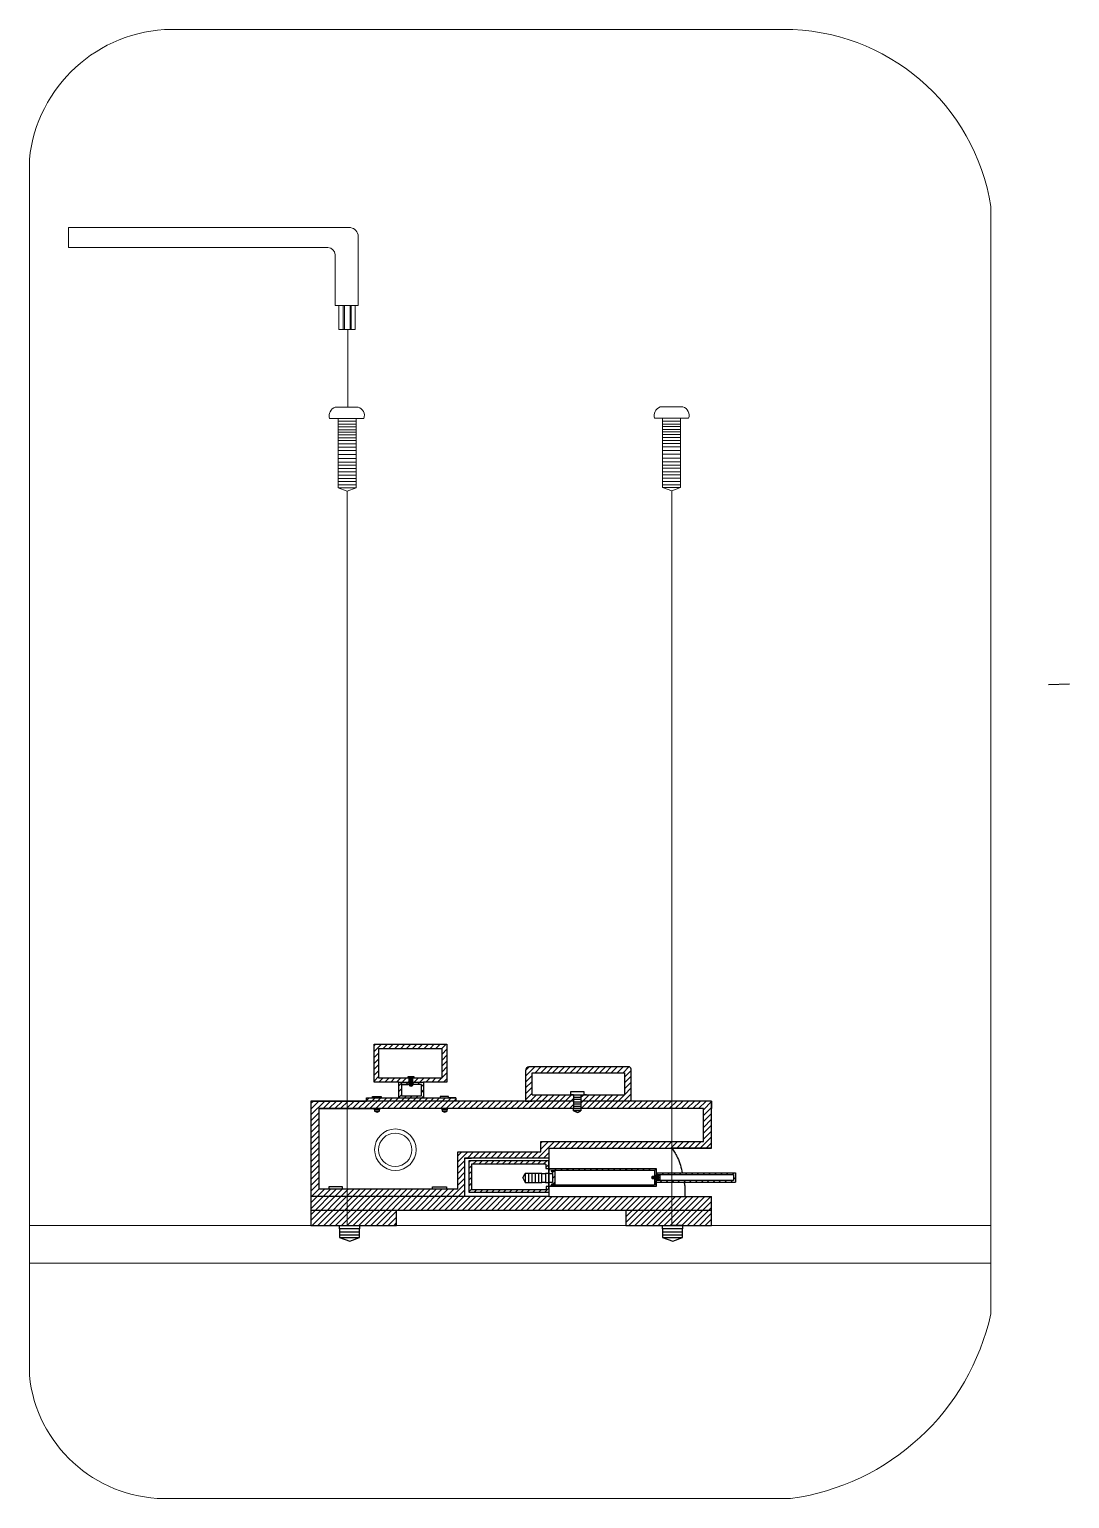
# Model space of a CAD drawing. Header units: inches. Extents: x 10 to 990, y 10 to 623.
# Drawn here: x 188.9 to 250.3, y 116.9 to 203.5 of the extents above; entities that cross this region are included whole.
import ezdxf

# ---------------------------------------------------------------- set-up
doc = ezdxf.new("R2010")
doc.units = ezdxf.units.IN
doc.header["$MEASUREMENT"] = 0
pattern_1 = [(45, (-472.78854, -212.53092), (-0.17320067, 0.17320067), [])]

msp = doc.modelspace()

# ---------------------------------------------------------------- hatches: boundary and pattern name
h = msp.add_hatch()
h.set_pattern_fill('ANSI31', color=256, scale=1.959542)
h.set_pattern_definition(pattern_1)
h.paths.add_polyline_path([(205.569, 140.333), (205.569, 134.708), (207.717, 134.708), (207.717, 135.144), (207.42, 135.144), (206.04, 135.144), (206.04, 139.883), (207.717, 139.883), (207.717, 140.333)])
h.paths.add_polyline_path([(207.717, 140.333), (207.717, 139.883), (209.319, 139.883), (209.616, 139.883), (221.076, 139.883), (221.076, 140.333)])
h.paths.add_polyline_path([(221.504, 140.333), (221.504, 139.883), (226.867, 139.883), (226.867, 140.333)])
h.paths.add_polyline_path([(226.867, 140.333), (226.867, 139.883), (228.732, 139.883), (228.732, 137.949), (226.867, 137.949), (226.868, 137.555), (229.211, 137.555), (229.211, 140.333)])
h.paths.add_polyline_path([(226.868, 137.555), (226.867, 137.949), (219.132, 137.949), (219.132, 137.343), (214.236, 137.343), (214.236, 135.144), (207.717, 135.144), (207.717, 134.708), (214.641, 134.708), (214.641, 136.972), (215.042, 136.972), (219.613, 136.972), (219.613, 137.555)])
h.paths.add_polyline_path([(205.569, 134.708), (205.569, 133.904), (207.717, 133.904), (207.717, 134.708)])
h.paths.add_polyline_path([(210.627, 133.904), (226.868, 133.904), (226.868, 134.708), (219.613, 134.708), (207.717, 134.708), (207.717, 133.904)])
h.paths.add_polyline_path([(226.868, 134.708), (226.868, 133.904), (229.211, 133.904), (229.211, 134.708)])
h.paths.add_polyline_path([(226.868, 133.904), (226.868, 132.999), (227.506, 132.999), (229.211, 132.999), (229.211, 133.904)])
h.paths.add_polyline_path([(226.868, 132.999), (226.868, 133.904), (224.153, 133.904), (224.153, 132.999)])
h.paths.add_polyline_path([(205.569, 133.904), (205.569, 132.999), (207.251, 132.999), (208.441, 132.999), (210.627, 132.999), (210.627, 133.904)])
h.paths.add_polyline_path([(209.298, 143.681), (209.298, 141.453), (210.755, 141.453), (210.91, 141.453), (211.376, 141.453), (211.376, 141.702), (211.306, 141.702), (209.556, 141.702), (209.556, 143.41), (213.308, 143.41), (213.308, 141.702), (211.58, 141.702), (211.58, 141.453), (212.216, 141.453), (213.592, 141.453), (213.592, 143.681)])
h.paths.add_polyline_path([(210.755, 140.527), (212.216, 140.527), (212.216, 141.453), (211.58, 141.453), (211.58, 141.43), (211.58, 141.303), (212.087, 141.303), (212.087, 140.649), (210.91, 140.649), (210.91, 141.303), (211.292, 141.303), (211.376, 141.303), (211.376, 141.347), (211.376, 141.453), (210.755, 141.453)])
h.paths.add_polyline_path([(214.117, 140.333), (214.117, 140.527), (213.695, 140.527), (208.844, 140.527), (208.844, 140.333)])
h.paths.add_polyline_path([(224.077, 140.7), (221.504, 140.7), (221.504, 140.333), (224.476, 140.333), (224.476, 142.218, 0.378574), (224.308, 142.349), (218.437, 142.349, 0.384374), (218.24, 142.095), (218.24, 140.333), (218.628, 140.333), (221.076, 140.333), (221.076, 140.425), (221.076, 140.7), (220.91, 140.7), (218.628, 140.7), (218.628, 142.004), (224.077, 142.004)])
h = msp.add_hatch()
h.set_pattern_fill('ANSI31', color=256, scale=1.959542)
h.set_pattern_definition(pattern_1)
h.paths.add_polyline_path([(219.74, 136.249), (225.838, 136.249), (225.838, 135.882), (225.895, 135.882), (225.95, 135.882), (225.95, 136.351), (219.613, 136.351), (219.613, 136.063), (219.819, 136.063), (219.819, 135.527), (219.613, 135.527), (219.613, 135.288), (225.95, 135.288), (225.95, 135.545), (225.95, 135.756), (225.895, 135.756), (225.838, 135.756), (225.838, 135.382), (219.759, 135.382), (219.759, 135.425), (219.957, 135.425), (219.957, 136.194), (219.74, 136.194)])
h.paths.add_polyline_path([(226.868, 136.088), (225.95, 136.088), (225.95, 135.99), (225.95, 135.951), (225.95, 135.882), (226.103, 135.882), (226.103, 135.756), (225.95, 135.756), (225.95, 135.545), (226.868, 135.545), (226.868, 135.64), (226.003, 135.64), (226.003, 135.678), (226.166, 135.678), (226.166, 135.951), (225.996, 135.951), (225.996, 135.99), (226.868, 135.99)])
h.paths.add_polyline_path([(230.624, 136.088), (226.868, 136.088), (226.868, 135.99), (230.509, 135.99), (230.509, 135.64), (226.868, 135.64), (226.868, 135.545), (227.484, 135.545), (230.624, 135.545)])
h.paths.add_polyline_path([(219.613, 136.809), (214.88, 136.809), (214.88, 134.963), (219.613, 134.963), (219.613, 135.288), (219.457, 135.288), (219.457, 135.111), (215.042, 135.111), (215.042, 136.602), (219.443, 136.602), (219.443, 136.351), (219.613, 136.351)])

# ---------------------------------------------------------------- linework, layer by layer
at = {"lineweight": 13}
for p, q in [((197.322, 203.549), (233.444, 203.549)), ((188.95, 195.88), (188.95, 124.149)), ((245.701, 193.093), (245.701, 127.787)), ((207.809, 191.858), (191.258, 191.858)), ((191.258, 191.858), (191.258, 190.678)), ((206.572, 190.678), (191.258, 190.678)), ((208.356, 190.71), (208.356, 191.439)), ((208.356, 187.254), (208.356, 190.71)), ((207.006, 187.254), (207.006, 190.259)), ((207.006, 187.254), (208.356, 187.254)), ((207.006, 187.254), (207.221, 187.254)), ((207.221, 187.254), (207.221, 185.84)), ((207.48, 185.84), (207.48, 187.254)), ((207.48, 187.254), (207.548, 187.254)), ((207.548, 187.254), (207.548, 185.84)), ((207.886, 185.84), (207.886, 187.254)), ((207.886, 187.254), (207.945, 187.254)), ((207.945, 187.254), (207.945, 185.84)), ((208.184, 185.84), (208.184, 187.254)), ((207.221, 185.84), (208.184, 185.84)), ((207.221, 185.84), (207.48, 185.84)), ((207.548, 185.84), (207.886, 185.84)), ((207.548, 185.84), (207.886, 185.84)), ((207.548, 185.84), (207.738, 185.84)), ((207.006, 181.266), (208.356, 181.266)), ((226.178, 181.278), (227.527, 181.278)), ((207.173, 180.598), (206.672, 180.598)), ((208.237, 180.598), (207.173, 180.598)), ((207.173, 180.598), (207.173, 180.429)), ((208.237, 180.429), (207.173, 180.429)), ((207.173, 180.429), (207.173, 180.257)), ((208.237, 180.429), (208.237, 180.598)), ((208.237, 180.598), (208.69, 180.598)), ((208.237, 180.257), (208.237, 180.429)), ((226.322, 180.611), (225.843, 180.611)), ((226.344, 180.61), (225.844, 180.61)), ((227.386, 180.611), (226.322, 180.611)), ((226.322, 180.611), (226.322, 180.441)), ((227.386, 180.441), (226.322, 180.441)), ((226.322, 180.441), (226.322, 180.27)), ((227.408, 180.61), (226.344, 180.61)), ((227.386, 180.441), (227.386, 180.611)), ((227.386, 180.611), (227.839, 180.611)), ((227.386, 180.27), (227.386, 180.441)), ((227.408, 180.61), (227.861, 180.61)), ((208.237, 180.257), (207.173, 180.257)), ((207.173, 180.257), (207.173, 180.101)), ((208.237, 180.101), (207.173, 180.101)), ((207.173, 180.101), (207.173, 179.935)), ((207.173, 179.795), (207.173, 179.935)), ((207.173, 179.935), (208.237, 179.935)), ((207.173, 179.631), (207.173, 179.795)), ((207.173, 179.795), (208.237, 179.795)), ((207.173, 179.46), (207.173, 179.631)), ((207.173, 179.631), (208.237, 179.631)), ((207.173, 179.293), (207.173, 179.46)), ((207.173, 179.46), (208.237, 179.46)), ((208.237, 180.101), (208.237, 180.257)), ((208.237, 179.935), (208.237, 180.101)), ((208.237, 179.935), (208.237, 179.795)), ((208.237, 179.795), (208.237, 179.631)), ((208.237, 179.631), (208.237, 179.46)), ((208.237, 179.46), (208.237, 179.293)), ((227.386, 180.27), (226.322, 180.27)), ((226.322, 180.27), (226.322, 180.114)), ((227.386, 180.114), (226.322, 180.114)), ((226.322, 180.114), (226.322, 179.947)), ((226.322, 179.808), (226.322, 179.947)), ((226.322, 179.947), (227.386, 179.947)), ((226.322, 179.644), (226.322, 179.808)), ((226.322, 179.808), (227.386, 179.808)), ((226.322, 179.472), (226.322, 179.644)), ((226.322, 179.644), (227.386, 179.644)), ((226.322, 179.306), (226.322, 179.472)), ((226.322, 179.472), (227.386, 179.472)), ((227.386, 180.114), (227.386, 180.27)), ((227.386, 179.947), (227.386, 180.114)), ((227.386, 179.947), (227.386, 179.808)), ((227.386, 179.808), (227.386, 179.644)), ((227.386, 179.644), (227.386, 179.472)), ((227.386, 179.472), (227.386, 179.306)), ((207.173, 179.106), (207.173, 179.293)), ((207.173, 179.293), (208.237, 179.293)), ((207.173, 178.907), (207.173, 179.106)), ((207.173, 179.106), (208.237, 179.106)), ((207.173, 178.698), (207.173, 178.907)), ((207.173, 178.907), (208.237, 178.907)), ((207.173, 178.478), (207.173, 178.698)), ((207.173, 178.698), (208.237, 178.698)), ((208.237, 179.293), (208.237, 179.106)), ((208.237, 179.106), (208.237, 178.907)), ((208.237, 178.907), (208.237, 178.698)), ((208.237, 178.698), (208.237, 178.478)), ((226.322, 179.119), (226.322, 179.306)), ((226.322, 179.306), (227.386, 179.306)), ((226.322, 178.92), (226.322, 179.119)), ((226.322, 179.119), (227.386, 179.119)), ((226.322, 178.711), (226.322, 178.92)), ((226.322, 178.92), (227.386, 178.92)), ((226.322, 178.491), (226.322, 178.711)), ((226.322, 178.711), (227.386, 178.711)), ((227.386, 179.306), (227.386, 179.119)), ((227.386, 179.119), (227.386, 178.92)), ((227.386, 178.92), (227.386, 178.711)), ((227.386, 178.711), (227.386, 178.491)), ((208.237, 178.478), (207.173, 178.478)), ((207.173, 178.478), (207.173, 178.243)), ((207.173, 178.243), (208.237, 178.243)), ((207.173, 178.243), (207.173, 178.026)), ((207.173, 178.026), (208.237, 178.026)), ((207.173, 178.026), (207.173, 177.836)), ((207.173, 177.836), (208.233, 177.836)), ((207.173, 177.836), (207.173, 177.655)), ((208.233, 177.836), (208.237, 178.026)), ((208.233, 177.655), (208.233, 177.836)), ((208.237, 178.243), (208.237, 178.478)), ((208.237, 178.026), (208.237, 178.243)), ((227.386, 178.491), (226.322, 178.491)), ((226.322, 178.491), (226.322, 178.255)), ((226.322, 178.255), (227.386, 178.255)), ((226.322, 178.255), (226.322, 178.039)), ((226.322, 178.039), (227.386, 178.039)), ((226.322, 178.039), (226.322, 177.848)), ((226.322, 177.848), (227.383, 177.848)), ((226.322, 177.848), (226.322, 177.668)), ((227.383, 177.848), (227.386, 178.039)), ((227.383, 177.668), (227.383, 177.848)), ((227.386, 178.255), (227.386, 178.491)), ((227.386, 178.039), (227.386, 178.255)), ((207.173, 177.655), (208.233, 177.655)), ((207.173, 177.655), (207.173, 177.441)), ((207.173, 177.441), (208.233, 177.441)), ((207.173, 177.441), (207.173, 177.251)), ((207.173, 177.251), (208.233, 177.251)), ((207.173, 177.251), (207.173, 177.06)), ((207.173, 177.06), (208.233, 177.06)), ((207.173, 177.06), (207.173, 176.87)), ((207.173, 176.87), (208.233, 176.87)), ((207.173, 176.87), (207.173, 176.675)), ((208.233, 177.441), (208.233, 177.655)), ((208.233, 177.251), (208.233, 177.441)), ((208.233, 177.06), (208.233, 177.251)), ((208.233, 176.87), (208.233, 177.06)), ((208.233, 176.675), (208.233, 176.87)), ((226.322, 177.668), (227.383, 177.668)), ((226.322, 177.668), (226.322, 177.454)), ((226.322, 177.454), (227.383, 177.454)), ((226.322, 177.454), (226.322, 177.263)), ((226.322, 177.263), (227.383, 177.263)), ((226.322, 177.263), (226.322, 177.073)), ((226.322, 177.073), (227.383, 177.073)), ((226.322, 177.073), (226.322, 176.883)), ((226.322, 176.883), (227.383, 176.883)), ((226.322, 176.883), (226.322, 176.688)), ((227.383, 177.454), (227.383, 177.668)), ((227.383, 177.263), (227.383, 177.454)), ((227.383, 177.073), (227.383, 177.263)), ((227.383, 176.883), (227.383, 177.073)), ((227.383, 176.688), (227.383, 176.883)), ((207.173, 176.675), (208.233, 176.675)), ((207.173, 176.675), (207.173, 176.51)), ((207.173, 176.51), (208.233, 176.51)), ((207.173, 176.51), (207.717, 176.314)), ((207.717, 176.314), (208.233, 176.51)), ((208.233, 176.51), (208.233, 176.675)), ((226.322, 176.688), (227.383, 176.688)), ((226.322, 176.688), (226.322, 176.522)), ((226.322, 176.522), (227.383, 176.522)), ((226.322, 176.522), (226.866, 176.327)), ((226.866, 176.327), (227.383, 176.522)), ((227.383, 176.522), (227.383, 176.688)), ((205.569, 132.999), (188.95, 132.999)), ((210.627, 132.999), (224.153, 132.999)), ((229.211, 132.999), (245.701, 132.999)), ((188.95, 130.767), (245.701, 130.767)), ((196.885, 116.88), (233.87, 116.88))]:
    msp.add_line(p, q, dxfattribs=at)
at = {"lineweight": 5}
for p, q in [((207.738, 185.84), (207.738, 181.266)), ((207.717, 176.314), (207.717, 132.999)), ((226.868, 132.999), (226.866, 176.327))]:
    msp.add_line(p, q, dxfattribs=at)
for p, q in [((249.1, 164.899), (250.35, 164.95)), ((209.298, 141.453), (209.298, 143.681)), ((209.298, 143.681), (213.592, 143.681)), ((209.298, 143.681), (209.556, 143.681)), ((209.556, 143.41), (209.556, 141.702)), ((213.308, 143.41), (209.556, 143.41)), ((213.308, 141.702), (213.308, 143.41)), ((213.308, 143.41), (213.308, 143.41)), ((213.592, 143.681), (213.592, 141.453)), ((224.308, 142.349), (218.437, 142.349)), ((224.476, 140.333), (224.476, 142.218)), ((210.755, 141.453), (209.298, 141.453)), ((209.556, 141.702), (209.556, 141.702)), ((209.556, 141.702), (213.308, 141.702)), ((210.755, 140.527), (210.755, 141.453)), ((210.755, 141.453), (211.376, 141.453)), ((210.755, 141.453), (210.91, 141.453)), ((210.91, 141.303), (210.91, 140.649)), ((212.087, 141.303), (210.91, 141.303)), ((210.91, 141.303), (211.292, 141.303)), ((211.306, 141.702), (211.306, 141.775)), ((211.306, 141.775), (211.635, 141.775)), ((211.376, 141.702), (211.306, 141.702)), ((211.376, 141.303), (211.376, 141.702)), ((211.376, 141.629), (211.376, 141.664)), ((211.376, 141.664), (211.58, 141.664)), ((211.58, 141.629), (211.376, 141.629)), ((211.376, 141.555), (211.376, 141.592)), ((211.376, 141.592), (211.58, 141.592)), ((211.58, 141.555), (211.376, 141.555)), ((211.376, 141.472), (211.376, 141.514)), ((211.376, 141.514), (211.58, 141.514)), ((211.58, 141.472), (211.376, 141.472)), ((211.376, 141.386), (211.376, 141.43)), ((211.376, 141.43), (211.58, 141.43)), ((211.58, 141.386), (211.376, 141.386)), ((211.376, 141.303), (211.376, 141.347)), ((211.376, 141.347), (211.58, 141.347)), ((211.376, 141.303), (211.376, 141.256)), ((211.58, 141.303), (211.376, 141.303)), ((211.58, 141.303), (211.58, 141.702)), ((211.635, 141.702), (211.58, 141.702)), ((211.58, 141.592), (211.58, 141.629)), ((211.58, 141.514), (211.58, 141.555)), ((211.58, 141.43), (211.58, 141.472)), ((211.58, 141.453), (212.216, 141.453)), ((211.58, 141.347), (211.58, 141.386)), ((211.58, 141.256), (211.58, 141.303)), ((211.635, 141.775), (211.635, 141.702)), ((212.087, 140.649), (212.087, 141.303)), ((212.216, 141.453), (212.216, 140.527)), ((213.592, 141.453), (212.216, 141.453)), ((213.308, 141.702), (213.308, 141.702)), ((218.24, 142.131), (218.24, 140.333)), ((218.628, 140.7), (218.628, 142.004)), ((218.628, 142.004), (224.077, 142.004)), ((224.077, 142.004), (224.077, 140.7)), ((208.844, 140.333), (208.844, 140.527)), ((208.844, 140.527), (214.117, 140.527)), ((208.844, 140.527), (210.755, 140.527)), ((208.844, 140.527), (209.201, 140.527)), ((209.201, 140.527), (209.201, 140.61)), ((209.201, 140.61), (209.716, 140.61)), ((209.716, 140.61), (209.716, 140.527)), ((210.91, 140.649), (212.087, 140.649)), ((211.376, 141.256), (211.58, 141.256)), ((211.376, 141.256), (211.485, 141.217)), ((211.485, 141.217), (211.58, 141.256)), ((213.695, 140.607), (213.199, 140.607)), ((213.199, 140.607), (213.199, 140.527)), ((213.695, 140.527), (213.695, 140.607)), ((214.117, 140.527), (213.695, 140.527)), ((214.117, 140.527), (214.117, 140.333)), ((218.628, 140.7), (224.077, 140.7)), ((218.628, 140.7), (221.076, 140.7)), ((220.91, 140.7), (220.91, 140.888)), ((220.91, 140.888), (221.684, 140.888)), ((221.076, 140.7), (220.91, 140.7)), ((221.076, 140.7), (221.076, 139.883)), ((221.076, 140.7), (221.076, 140.561)), ((221.076, 140.561), (221.504, 140.561)), ((221.504, 140.425), (221.076, 140.425)), ((221.076, 140.425), (221.076, 140.289)), ((221.504, 140.7), (221.504, 139.757)), ((221.684, 140.888), (221.684, 140.7)), ((221.825, 140.7), (221.701, 140.7)), ((205.569, 140.333), (205.569, 134.708)), ((221.076, 140.333), (205.569, 140.333)), ((205.569, 140.333), (208.844, 140.333)), ((228.732, 139.883), (206.04, 139.883)), ((206.04, 139.883), (206.04, 135.144)), ((206.04, 139.883), (209.319, 139.883)), ((209.319, 139.883), (209.616, 139.883)), ((209.319, 139.81), (209.319, 139.883)), ((209.616, 139.81), (209.319, 139.81)), ((209.319, 139.81), (209.319, 139.736)), ((209.319, 139.736), (209.616, 139.736)), ((209.319, 139.736), (209.469, 139.682)), ((209.469, 139.682), (209.616, 139.736)), ((209.616, 139.883), (209.616, 139.81)), ((209.616, 139.736), (209.616, 139.81)), ((213.314, 139.883), (213.611, 139.883)), ((213.314, 139.81), (213.314, 139.883)), ((213.611, 139.81), (213.314, 139.81)), ((213.314, 139.81), (213.314, 139.736)), ((213.314, 139.736), (213.611, 139.736)), ((213.314, 139.736), (213.464, 139.682)), ((213.464, 139.682), (213.611, 139.736)), ((214.117, 140.333), (213.611, 140.333)), ((213.611, 139.883), (213.611, 139.81)), ((213.611, 139.736), (213.611, 139.81)), ((218.24, 140.333), (218.628, 140.333)), ((221.076, 140.289), (221.504, 140.289)), ((221.504, 140.157), (221.076, 140.157)), ((221.076, 140.157), (221.076, 140.025)), ((221.076, 140.025), (221.504, 140.025)), ((221.076, 139.883), (221.504, 139.883)), ((221.076, 139.757), (221.076, 139.883)), ((221.504, 139.757), (221.076, 139.757)), ((221.076, 139.757), (221.328, 139.661)), ((221.328, 139.661), (221.504, 139.757)), ((229.211, 140.333), (221.504, 140.333)), ((228.732, 137.949), (228.732, 139.883)), ((229.211, 137.555), (229.211, 140.333)), ((229.211, 140.333), (229.211, 139.883)), ((219.132, 137.343), (219.132, 137.949)), ((219.132, 137.949), (228.732, 137.949)), ((214.236, 135.144), (214.236, 137.343)), ((214.236, 137.343), (219.132, 137.343)), ((219.613, 136.972), (214.641, 136.972)), ((214.641, 136.972), (214.641, 134.708)), ((214.641, 136.972), (215.042, 136.972)), ((219.613, 137.555), (229.211, 137.555)), ((219.613, 137.555), (219.613, 134.708)), ((219.613, 137.555), (219.613, 136.972)), ((219.613, 136.972), (219.613, 136.351)), ((229.211, 137.555), (226.84, 137.555)), ((219.613, 136.809), (214.88, 136.809)), ((214.88, 136.809), (214.88, 134.963)), ((215.042, 136.602), (215.042, 135.111)), ((219.443, 136.602), (215.042, 136.602)), ((219.443, 136.602), (219.443, 136.346)), ((219.443, 136.351), (225.95, 136.351)), ((219.613, 136.602), (219.613, 136.809)), ((219.613, 135.111), (219.613, 136.602)), ((219.613, 136.351), (219.613, 136.063)), ((219.613, 136.351), (219.74, 136.351)), ((219.74, 136.249), (219.74, 136.194)), ((219.74, 136.249), (225.838, 136.249)), ((219.74, 136.194), (219.957, 136.194)), ((219.957, 136.194), (219.957, 135.425)), ((225.838, 136.249), (225.838, 135.382)), ((225.95, 136.351), (225.95, 135.288)), ((225.95, 136.351), (225.95, 136.088)), ((225.95, 136.088), (230.624, 136.088)), ((225.95, 136.088), (225.95, 135.99)), ((230.624, 136.088), (230.624, 135.545)), ((206.642, 135.144), (206.642, 135.286)), ((206.642, 135.286), (207.42, 135.286)), ((207.42, 135.286), (207.42, 135.144)), ((212.743, 135.144), (212.743, 135.275)), ((212.743, 135.275), (213.576, 135.275)), ((213.576, 135.275), (213.576, 135.144)), ((218.073, 135.801), (218.221, 136.063)), ((218.073, 135.801), (218.221, 135.527)), ((218.418, 136.063), (218.221, 136.063)), ((218.221, 136.063), (218.221, 135.527)), ((218.221, 136.063), (218.221, 135.801)), ((218.221, 135.527), (218.418, 135.527)), ((218.614, 136.063), (218.418, 136.063)), ((218.418, 136.063), (218.418, 135.527)), ((218.418, 135.527), (218.614, 135.527)), ((218.808, 136.063), (218.614, 136.063)), ((218.614, 136.063), (218.614, 135.527)), ((218.614, 135.527), (218.808, 135.527)), ((219.005, 136.063), (218.808, 136.063)), ((218.808, 136.063), (218.808, 135.527)), ((218.808, 135.527), (219.005, 135.527)), ((219.203, 136.063), (219.005, 136.063)), ((219.005, 136.063), (219.005, 135.527)), ((219.005, 135.527), (219.203, 135.527)), ((219.203, 135.527), (219.203, 136.063)), ((219.203, 136.063), (219.41, 136.063)), ((219.41, 135.527), (219.203, 135.527)), ((219.613, 136.063), (219.41, 136.063)), ((219.41, 136.063), (219.41, 135.527)), ((219.41, 135.527), (219.613, 135.527)), ((225.95, 135.288), (219.457, 135.288)), ((219.457, 135.288), (219.457, 135.111)), ((219.613, 136.063), (219.819, 136.063)), ((219.819, 135.527), (219.613, 135.527)), ((219.957, 135.425), (219.759, 135.425)), ((219.759, 135.425), (219.759, 135.382)), ((219.759, 135.382), (225.838, 135.382)), ((219.819, 136.063), (219.819, 135.527)), ((225.706, 135.882), (225.666, 135.819)), ((225.666, 135.819), (225.706, 135.756)), ((225.75, 135.882), (225.706, 135.882)), ((225.706, 135.882), (225.706, 135.756)), ((225.706, 135.756), (225.75, 135.756)), ((225.8, 135.882), (225.75, 135.882)), ((225.75, 135.882), (225.75, 135.756)), ((225.75, 135.756), (225.8, 135.756)), ((225.838, 135.882), (225.8, 135.882)), ((225.8, 135.882), (225.8, 135.756)), ((225.8, 135.756), (225.838, 135.756)), ((225.895, 135.882), (225.838, 135.882)), ((225.895, 135.756), (225.838, 135.756)), ((225.95, 135.882), (225.895, 135.882)), ((225.895, 135.882), (225.895, 135.756)), ((225.895, 135.756), (225.95, 135.756)), ((225.95, 135.99), (225.95, 135.951)), ((226.103, 135.882), (225.95, 135.882)), ((225.95, 135.678), (225.95, 135.756)), ((225.95, 135.756), (226.103, 135.756)), ((225.95, 135.288), (225.95, 135.545)), ((225.95, 135.545), (230.624, 135.545)), ((225.95, 135.545), (227.484, 135.545)), ((225.996, 135.99), (230.509, 135.99)), ((225.996, 135.951), (225.996, 135.99)), ((225.996, 135.951), (226.166, 135.951)), ((226.002, 135.756), (226.002, 135.882)), ((226.049, 135.756), (226.002, 135.756)), ((226.166, 135.678), (226.003, 135.678)), ((226.003, 135.678), (226.003, 135.64)), ((230.509, 135.64), (226.003, 135.64)), ((226.103, 135.882), (226.049, 135.882)), ((226.049, 135.882), (226.049, 135.756)), ((226.103, 135.756), (226.103, 135.882)), ((226.166, 135.951), (226.166, 135.678)), ((230.509, 135.99), (230.509, 135.64)), ((219.613, 134.708), (205.569, 134.708)), ((205.569, 134.708), (205.569, 133.904)), ((206.04, 135.144), (206.04, 135.144)), ((206.04, 135.144), (214.236, 135.144)), ((206.04, 135.144), (206.642, 135.144)), ((207.42, 135.144), (212.743, 135.144)), ((214.88, 134.963), (219.613, 134.963)), ((215.042, 135.111), (215.042, 135.111)), ((215.042, 135.111), (219.457, 135.111)), ((219.613, 134.708), (229.211, 134.708)), ((229.211, 133.904), (229.211, 134.708)), ((205.569, 133.904), (229.211, 133.904)), ((205.569, 133.904), (205.569, 132.999)), ((205.569, 133.904), (210.627, 133.904)), ((210.627, 132.999), (210.627, 133.904)), ((224.153, 133.904), (224.153, 132.999)), ((224.153, 133.904), (229.211, 133.904)), ((229.211, 132.999), (229.211, 133.904)), ((205.569, 132.999), (210.627, 132.999)), ((205.569, 132.999), (207.251, 132.999)), ((207.251, 132.999), (208.441, 132.999)), ((207.251, 132.793), (207.251, 132.999)), ((208.441, 132.793), (207.251, 132.793)), ((207.251, 132.793), (207.251, 132.61)), ((207.251, 132.61), (208.441, 132.61)), ((207.251, 132.61), (207.251, 132.448)), ((208.441, 132.999), (208.441, 132.793)), ((208.441, 132.61), (208.441, 132.793)), ((208.441, 132.448), (208.441, 132.61)), ((224.153, 132.999), (229.211, 132.999)), ((226.316, 132.999), (227.506, 132.999)), ((226.316, 132.793), (226.316, 132.999)), ((227.506, 132.793), (226.316, 132.793)), ((226.316, 132.793), (226.316, 132.61)), ((226.316, 132.61), (227.506, 132.61)), ((226.316, 132.61), (226.316, 132.448)), ((227.506, 132.999), (226.868, 132.999)), ((227.506, 132.999), (227.506, 132.793)), ((227.506, 132.61), (227.506, 132.793)), ((227.506, 132.448), (227.506, 132.61)), ((207.251, 132.448), (208.441, 132.448)), ((207.251, 132.448), (207.251, 132.274)), ((207.251, 132.274), (208.441, 132.274)), ((207.251, 132.274), (207.868, 132.073)), ((207.868, 132.073), (208.441, 132.274)), ((208.441, 132.274), (208.441, 132.448)), ((226.316, 132.448), (227.506, 132.448)), ((226.316, 132.448), (226.316, 132.274)), ((226.316, 132.274), (227.506, 132.274)), ((226.316, 132.274), (226.933, 132.073)), ((226.933, 132.073), (227.506, 132.274)), ((227.506, 132.274), (227.506, 132.448))]:
    msp.add_line(p, q)
at = {"lineweight": 13}
for centre, radius in [((210.551, 137.461), 1.225), ((210.547, 137.457), 0.983)]:
    msp.add_circle(centre, radius, dxfattribs=at)
for centre, radius, start, end in [((197.44, 195.016), 8.534, 90.79742, 174.18422), ((233.488, 191.189), 12.36, 8.86184, 90.20442), ((207.829, 191.318), 0.54, 12.95932, 92.18257), ((206.551, 190.221), 0.457, 4.77875, 87.36917), ((207.201, 180.751), 0.55, 110.68074, 196.19847), ((208.218, 180.78), 0.506, 338.96136, 74.15944), ((226.372, 180.763), 0.55, 110.68074, 196.19847), ((227.389, 180.791), 0.506, 338.96136, 74.15944), ((231.96, 130.821), 14.072, 277.80175, 347.55032), ((196.998, 124.968), 8.089, 185.81578, 269.20258)]:
    msp.add_arc(centre, radius, start, end, dxfattribs=at)
for centre, radius, start, end in [((218.48, 142.113), 0.24, 100.13566, 175.76242), ((224.318, 142.189), 0.161, 10.45948, 93.40095)]:
    msp.add_arc(centre, radius, start, end)
for points in [[(226.84, 137.555), (226.909, 137.488), (227.061, 137.256), (227.21, 136.982), (227.375, 136.543), (227.484, 136.088)], [(227.595, 135.545), (227.6, 135.529), (227.608, 135.495), (227.615, 135.453), (227.628, 135.323), (227.634, 135.257), (227.637, 135.167), (227.639, 135.146), (227.639, 134.708)]]:
    msp.add_spline(points, degree=3)

doc.saveas('drawing.dxf')
